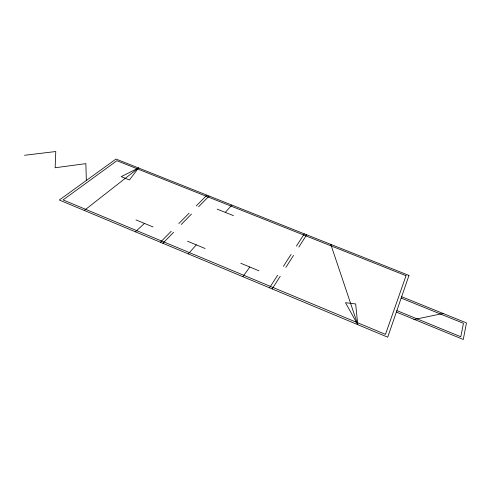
<?xml version="1.0" encoding="UTF-8"?>
<svg xmlns="http://www.w3.org/2000/svg" width="491" height="491" viewBox="0 0 491 491"><rect width="100%" height="100%" fill="white"/><g stroke="black" fill="none" stroke-linecap="round" stroke-linejoin="round"><path stroke-width="0.74" d="M272.161 288.923L280.22 276.286M285.903 267.374L293.514 255.43M298.835 247.09L306.672 234.79M269.528 287.824L277.654 275.224M283.387 266.337L291.059 254.436M296.423 246.12L304.334 233.863M242.849 276.685L249.833 267.012M138.505 167.983L129.446 179.982L121.179 176.656L138.505 167.983L84.249 210.455M188.243 253.878L196.296 244.862M225.308 212.388L231.85 205.066M162.84 243.272L173.611 232.28M181.222 224.51L191.429 214.088M198.573 206.797L209.117 196.032M160.373 242.241L171.206 231.286M178.853 223.54L189.121 213.155M196.302 205.889L206.907 195.154M135.406 231.813L144.464 223.411M413.845 319.561L443.115 313.473M24.55 155.273L55.778 151.529L55.139 167.75L85.864 163.638L86.336 180.473M217.182 209.135L233.477 215.659M401.65 296.711L466.45 322.9L463.277 339.471L396.36 312.08M401.172 298.098L463.455 323.305L460.797 336.74L396.869 310.607M135.982 219.9L152.989 226.94M187.544 241.241L205.103 248.501M240.793 263.268L258.929 270.774M357.749 324.661L345.474 302.695L355.674 303.947L357.749 324.661L330.787 244.371M408.972 275.433L387.724 337.182L59.282 200.027L115.993 159.035L408.972 275.433M406.045 275.709L385.478 334.371L63.081 199.917L116.907 160.717L406.045 275.709"/></g></svg>
